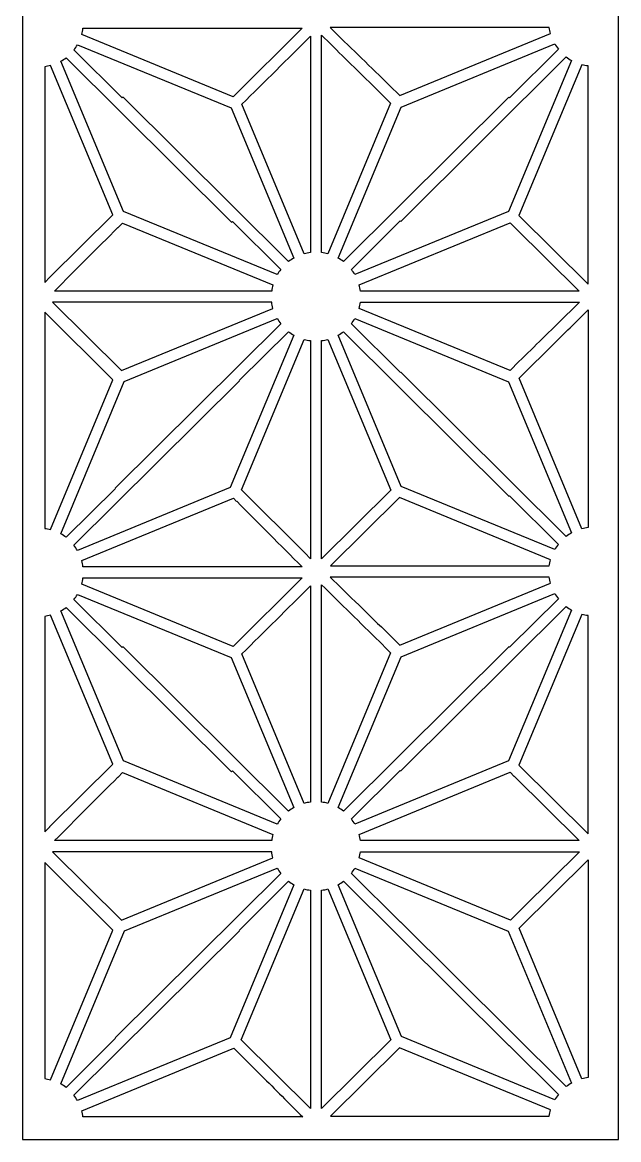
# Model space of a CAD drawing. Header units: centimetres. Extents: x -9 to 6.6, y -13.7 to 14.
# Drawn here: x -0.7 to 6.64, y -13.65 to 0.12 of the extents above; entities that cross this region are included whole.
import ezdxf

# ---------------------------------------------------------------- set-up
doc = ezdxf.new("R2010")
doc.units = ezdxf.units.CM
doc.header["$MEASUREMENT"] = 0
doc.layers.add('layer 1', color=7, linetype='Continuous')

msp = doc.modelspace()

# ---------------------------------------------------------------- linework, layer by layer
at = {"layer": 'layer 1', "color": 242}
for points, knots in [([(6.64498, 13.97715), (6.64498, 13.97715), (6.64498, 13.97714), (6.64498, 13.97714), (6.64498, 13.97714), (6.64498, 13.97714), (6.64498, 13.21276), (6.64498, 13.21276), (6.64498, 13.21276), (6.64498, 13.21276), (6.64498, 13.10754), (6.64498, 13.10754), (6.64498, 13.10754), (6.64498, 13.10754), (6.64498, 12.75012), (6.64498, 12.75012), (6.64498, 12.75012), (6.64498, 12.75012), (6.64498, 10.67243), (6.64498, 10.67243), (6.64498, 10.67243), (6.64498, 10.67243), (6.64498, 10.47246), (6.64498, 10.47246), (6.64498, 10.47246), (6.64498, 10.47246), (6.64498, 10.06116), (6.64498, 10.06116), (6.64498, 10.06116), (6.64498, 10.06116), (6.64498, 9.86755), (6.64498, 9.86755), (6.64498, 9.86755), (6.64498, 9.86755), (6.64498, 7.80981), (6.64498, 7.80981), (6.64498, 7.80981), (6.64498, 7.80981), (6.64498, 7.4524), (6.64498, 7.4524), (6.64498, 7.4524), (6.64498, 7.4524), (6.64498, 7.34716), (6.64498, 7.34716), (6.64498, 7.34716), (6.64498, 7.34716), (6.64498, 6.4402), (6.64498, 6.4402), (6.64498, 6.4402), (6.64498, 6.4402), (6.64498, 6.33498), (6.64498, 6.33498), (6.64498, 6.33498), (6.64498, 6.33498), (6.64498, 5.97756), (6.64498, 5.97756), (6.64498, 5.97756), (6.64498, 5.97756), (6.64498, 3.89988), (6.64498, 3.89988), (6.64498, 3.89988), (6.64498, 3.89988), (6.64498, 3.69991), (6.64498, 3.69991), (6.64498, 3.69991), (6.64498, 3.69991), (6.64498, 3.28861), (6.64498, 3.28861), (6.64498, 3.28861), (6.64498, 3.28861), (6.64498, 3.095), (6.64498, 3.095), (6.64498, 3.095), (6.64498, 3.095), (6.64498, 1.03726), (6.64498, 1.03726), (6.64498, 1.03726), (6.64498, 1.03726), (6.64498, 0.67984), (6.64498, 0.67984), (6.64498, 0.67984), (6.64498, 0.67984), (6.64498, 0.57461), (6.64498, 0.57461), (6.64498, 0.57461), (6.64498, 0.57461), (6.64498, -0.33235), (6.64498, -0.33235), (6.64498, -0.33235), (6.64498, -0.33235), (6.64498, -0.43758), (6.64498, -0.43758), (6.64498, -0.43758), (6.64498, -0.43758), (6.64498, -0.795), (6.64498, -0.795), (6.64498, -0.795), (6.64498, -0.795), (6.64498, -2.87268), (6.64498, -2.87268), (6.64498, -2.87268), (6.64498, -2.87268), (6.64498, -3.07265), (6.64498, -3.07265), (6.64498, -3.07265), (6.64498, -3.07265), (6.64498, -3.48395), (6.64498, -3.48395), (6.64498, -3.48395), (6.64498, -3.48395), (6.64498, -3.67756), (6.64498, -3.67756), (6.64498, -3.67756), (6.64498, -3.67756), (6.64498, -5.7353), (6.64498, -5.7353), (6.64498, -5.7353), (6.64498, -5.7353), (6.64498, -6.09272), (6.64498, -6.09272), (6.64498, -6.09272), (6.64498, -6.09272), (6.64498, -6.19795), (6.64498, -6.19795), (6.64498, -6.19795), (6.64498, -6.19795), (6.64498, -7.10491), (6.64498, -7.10491), (6.64498, -7.10491), (6.64498, -7.10491), (6.64498, -7.21014), (6.64498, -7.21014), (6.64498, -7.21014), (6.64498, -7.21014), (6.64498, -7.56755), (6.64498, -7.56755), (6.64498, -7.56755), (6.64498, -7.56755), (6.64498, -9.64524), (6.64498, -9.64524), (6.64498, -9.64524), (6.64498, -9.64524), (6.64498, -9.84521), (6.64498, -9.84521), (6.64498, -9.84521), (6.64498, -9.84521), (6.64498, -10.26286), (6.64498, -10.26286), (6.64498, -10.26286), (6.64498, -10.26286), (6.64498, -10.45647), (6.64498, -10.45647), (6.64498, -10.45647), (6.64498, -10.45647), (6.64498, -12.51421), (6.64498, -12.51421), (6.64498, -12.51421), (6.64498, -12.51421), (6.64498, -12.87163), (6.64498, -12.87163), (6.64498, -12.87163), (6.64498, -12.87163), (6.64498, -12.97686), (6.64498, -12.97686), (6.64498, -12.97686), (6.64498, -12.97686), (6.64498, -13.65199), (6.64498, -13.65199), (6.64498, -13.65199), (6.64498, -13.65199), (6.64498, -13.65199), (6.64498, -13.65199), (6.64498, -13.65199), (6.64498, -13.65199), (5.61894, -13.65199), (5.61894, -13.65199), (5.61894, -13.65199), (5.61894, -13.65199), (5.61894, -13.65199), (5.61894, -13.65199), (5.61894, -13.65199), (5.61894, -13.65199), (3.24766, -13.65199), (3.24766, -13.65199), (3.24766, -13.65199), (3.24766, -13.65199), (3.24766, -13.65199), (3.24766, -13.65199), (3.24766, -13.65199), (3.24766, -13.65199), (3.04619, -13.65199), (3.04619, -13.65199), (3.04619, -13.65199), (3.04619, -13.65199), (3.04619, -13.65199), (3.04619, -13.65199), (3.04619, -13.65199), (3.04619, -13.65199), (2.80461, -13.65199), (2.80461, -13.65199), (2.80461, -13.65199), (2.80461, -13.65199), (2.80461, -13.65199), (2.80461, -13.65199), (2.80461, -13.65199), (2.80461, -13.65199), (2.60235, -13.65199), (2.60235, -13.65199), (2.60235, -13.65199), (2.60235, -13.65199), (2.60235, -13.65199), (2.60235, -13.65199), (2.60235, -13.65199), (2.60235, -13.65199), (0.19562, -13.65199), (0.19562, -13.65199), (0.19562, -13.65199), (0.19562, -13.65199), (0.19562, -13.65199), (0.19562, -13.65199), (0.19562, -13.65199), (0.19562, -13.65199), (-0.69831, -13.65199), (-0.69831, -13.65199), (-0.69831, -13.65199), (-0.69831, -13.65199), (-0.69831, -13.65199), (-0.69831, -13.65199), (-0.69831, -13.65199), (-0.69831, -13.65199), (-0.69831, -12.78123), (-0.69831, -12.78123), (-0.69831, -12.78123), (-0.69831, -12.78123), (-0.69831, -10.34412), (-0.69831, -10.34412), (-0.69831, -10.34412), (-0.69831, -10.34412), (-0.69831, -10.13921), (-0.69831, -10.13921), (-0.69831, -10.13921), (-0.69831, -10.13921), (-0.69831, -10.11403), (-0.69831, -10.11403), (-0.69831, -10.11403), (-0.69831, -10.11403), (-0.69831, -9.97725), (-0.69831, -9.97725), (-0.69831, -9.97725), (-0.69831, -9.97725), (-0.69831, -9.95568), (-0.69831, -9.95568), (-0.69831, -9.95568), (-0.69831, -9.95568), (-0.69831, -9.76189), (-0.69831, -9.76189), (-0.69831, -9.76189), (-0.69831, -9.76189), (-0.69831, -7.32117), (-0.69831, -7.32117), (-0.69831, -7.32117), (-0.69831, -7.32117), (-0.69831, -6.00232), (-0.69831, -6.00232), (-0.69831, -6.00232), (-0.69831, -6.00232), (-0.69831, -3.56784), (-0.69831, -3.56784), (-0.69831, -3.56784), (-0.69831, -3.56784), (-0.69831, -3.36782), (-0.69831, -3.36782), (-0.69831, -3.36782), (-0.69831, -3.36782), (-0.69831, -3.34264), (-0.69831, -3.34264), (-0.69831, -3.34264), (-0.69831, -3.34264), (-0.69831, -3.20586), (-0.69831, -3.20586), (-0.69831, -3.20586), (-0.69831, -3.20586), (-0.69831, -3.1843), (-0.69831, -3.1843), (-0.69831, -3.1843), (-0.69831, -3.1843), (-0.69831, -2.98933), (-0.69831, -2.98933), (-0.69831, -2.98933), (-0.69831, -2.98933), (-0.69831, -0.54861), (-0.69831, -0.54861), (-0.69831, -0.54861), (-0.69831, -0.54861), (-0.69831, 0.77024), (-0.69831, 0.77024), (-0.69831, 0.77024), (-0.69831, 0.77024), (-0.69831, 3.20355), (-0.69831, 3.20355), (-0.69831, 3.20355), (-0.69831, 3.20355), (-0.69831, 3.40356), (-0.69831, 3.40356), (-0.69831, 3.40356), (-0.69831, 3.40356), (-0.69831, 3.42874), (-0.69831, 3.42874), (-0.69831, 3.42874), (-0.69831, 3.42874), (-0.69831, 3.56552), (-0.69831, 3.56552), (-0.69831, 3.56552), (-0.69831, 3.56552), (-0.69831, 3.58709), (-0.69831, 3.58709), (-0.69831, 3.58709), (-0.69831, 3.58709), (-0.69831, 3.78322), (-0.69831, 3.78322), (-0.69831, 3.78322), (-0.69831, 3.78322), (-0.69831, 6.22395), (-0.69831, 6.22395), (-0.69831, 6.22395), (-0.69831, 6.22395), (-0.69831, 7.54279), (-0.69831, 7.54279), (-0.69831, 7.54279), (-0.69831, 7.54279), (-0.69831, 9.97493), (-0.69831, 9.97493), (-0.69831, 9.97493), (-0.69831, 9.97493), (-0.69831, 10.17495), (-0.69831, 10.17495), (-0.69831, 10.17495), (-0.69831, 10.17495), (-0.69831, 10.20013), (-0.69831, 10.20013), (-0.69831, 10.20013), (-0.69831, 10.20013), (-0.69831, 10.33691), (-0.69831, 10.33691), (-0.69831, 10.33691), (-0.69831, 10.33691), (-0.69831, 10.35847), (-0.69831, 10.35847), (-0.69831, 10.35847), (-0.69831, 10.35847), (-0.69831, 10.55578), (-0.69831, 10.55578), (-0.69831, 10.55578), (-0.69831, 10.55578), (-0.69831, 12.99651), (-0.69831, 12.99651), (-0.69831, 12.99651), (-0.69831, 12.99651), (-0.69831, 13.97714), (-0.69831, 13.97714), (-0.69831, 13.97714), (-0.69831, 13.97714), (-0.69831, 13.97715), (-0.69831, 13.97715), (-0.69831, 13.97715), (-0.69831, 13.97715), (-0.0525, 13.97715), (-0.0525, 13.97715), (-0.0525, 13.97715), (-0.0525, 13.97715), (-0.0525, 13.97714), (-0.0525, 13.97714), (-0.0525, 13.97714), (-0.0525, 13.97714), (0.10287, 13.97714), (0.10287, 13.97714), (0.10287, 13.97714), (0.10287, 13.97714), (0.10287, 13.97715), (0.10287, 13.97715), (0.10287, 13.97715), (0.10287, 13.97715), (0.46266, 13.97715), (0.46266, 13.97715), (0.46266, 13.97715), (0.46266, 13.97715), (0.46266, 13.97714), (0.46266, 13.97714), (0.46266, 13.97714), (0.46266, 13.97714), (2.49027, 13.97714), (2.49027, 13.97714), (2.49027, 13.97714), (2.49027, 13.97714), (2.49027, 13.97715), (2.49027, 13.97715), (2.49027, 13.97715), (2.49027, 13.97715), (2.69915, 13.97715), (2.69915, 13.97715), (2.69915, 13.97715), (2.69915, 13.97715), (2.69915, 13.97714), (2.69915, 13.97714), (2.69915, 13.97714), (2.69915, 13.97714), (2.84944, 13.97714), (2.84944, 13.97714), (2.84944, 13.97714), (2.84944, 13.97714), (2.84944, 13.97715), (2.84944, 13.97715), (2.84944, 13.97715), (2.84944, 13.97715), (2.98713, 13.97715), (2.98713, 13.97715), (2.98713, 13.97715), (2.98713, 13.97715), (2.98713, 13.97714), (2.98713, 13.97714), (2.98713, 13.97714), (2.98713, 13.97714), (3.14598, 13.97714), (3.14598, 13.97714), (3.14598, 13.97714), (3.14598, 13.97714), (3.14598, 13.97715), (3.14598, 13.97715), (3.14598, 13.97715), (3.14598, 13.97715), (3.34114, 13.97715), (3.34114, 13.97715), (3.34114, 13.97715), (3.34114, 13.97715), (3.34114, 13.97714), (3.34114, 13.97714), (3.34114, 13.97714), (3.34114, 13.97714), (5.40204, 13.97714), (5.40204, 13.97714), (5.40204, 13.97714), (5.40204, 13.97714), (5.40204, 13.97715), (5.40204, 13.97715), (5.40204, 13.97715), (5.40204, 13.97715), (5.76183, 13.97715), (5.76183, 13.97715), (5.76183, 13.97715), (5.76183, 13.97715), (5.76183, 13.97714), (5.76183, 13.97714), (5.76183, 13.97714), (5.76183, 13.97714), (5.88476, 13.97714), (5.88476, 13.97714), (5.88476, 13.97714), (5.88476, 13.97714), (5.88476, 13.97715), (5.88476, 13.97715), (5.88476, 13.97715), (5.88476, 13.97715), (6.64498, 13.97715), (6.64498, 13.97715)], [0, 0, 0, 0, 0.00854701, 0.00854701, 0.00854701, 0.00854701, 0.01709402, 0.01709402, 0.01709402, 0.01709402, 0.02564103, 0.02564103, 0.02564103, 0.02564103, 0.03418803, 0.03418803, 0.03418803, 0.03418803, 0.04273504, 0.04273504, 0.04273504, 0.04273504, 0.05128205, 0.05128205, 0.05128205, 0.05128205, 0.05982906, 0.05982906, 0.05982906, 0.05982906, 0.06837607, 0.06837607, 0.06837607, 0.06837607, 0.07692308, 0.07692308, 0.07692308, 0.07692308, 0.08547009, 0.08547009, 0.08547009, 0.08547009, 0.09401709, 0.09401709, 0.09401709, 0.09401709, 0.1025641, 0.1025641, 0.1025641, 0.1025641, 0.11111111, 0.11111111, 0.11111111, 0.11111111, 0.11965812, 0.11965812, 0.11965812, 0.11965812, 0.12820513, 0.12820513, 0.12820513, 0.12820513, 0.13675214, 0.13675214, 0.13675214, 0.13675214, 0.14529915, 0.14529915, 0.14529915, 0.14529915, 0.15384615, 0.15384615, 0.15384615, 0.15384615, 0.16239316, 0.16239316, 0.16239316, 0.16239316, 0.17094017, 0.17094017, 0.17094017, 0.17094017, 0.17948718, 0.17948718, 0.17948718, 0.17948718, 0.18803419, 0.18803419, 0.18803419, 0.18803419, 0.1965812, 0.1965812, 0.1965812, 0.1965812, 0.20512821, 0.20512821, 0.20512821, 0.20512821, 0.21367521, 0.21367521, 0.21367521, 0.21367521, 0.22222222, 0.22222222, 0.22222222, 0.22222222, 0.23076923, 0.23076923, 0.23076923, 0.23076923, 0.23931624, 0.23931624, 0.23931624, 0.23931624, 0.24786325, 0.24786325, 0.24786325, 0.24786325, 0.25641026, 0.25641026, 0.25641026, 0.25641026, 0.26495726, 0.26495726, 0.26495726, 0.26495726, 0.27350427, 0.27350427, 0.27350427, 0.27350427, 0.28205128, 0.28205128, 0.28205128, 0.28205128, 0.29059829, 0.29059829, 0.29059829, 0.29059829, 0.2991453, 0.2991453, 0.2991453, 0.2991453, 0.30769231, 0.30769231, 0.30769231, 0.30769231, 0.31623932, 0.31623932, 0.31623932, 0.31623932, 0.32478632, 0.32478632, 0.32478632, 0.32478632, 0.33333333, 0.33333333, 0.33333333, 0.33333333, 0.34188034, 0.34188034, 0.34188034, 0.34188034, 0.35042735, 0.35042735, 0.35042735, 0.35042735, 0.35897436, 0.35897436, 0.35897436, 0.35897436, 0.36752137, 0.36752137, 0.36752137, 0.36752137, 0.37606838, 0.37606838, 0.37606838, 0.37606838, 0.38461538, 0.38461538, 0.38461538, 0.38461538, 0.39316239, 0.39316239, 0.39316239, 0.39316239, 0.4017094, 0.4017094, 0.4017094, 0.4017094, 0.41025641, 0.41025641, 0.41025641, 0.41025641, 0.41880342, 0.41880342, 0.41880342, 0.41880342, 0.42735043, 0.42735043, 0.42735043, 0.42735043, 0.43589744, 0.43589744, 0.43589744, 0.43589744, 0.44444444, 0.44444444, 0.44444444, 0.44444444, 0.45299145, 0.45299145, 0.45299145, 0.45299145, 0.46153846, 0.46153846, 0.46153846, 0.46153846, 0.47008547, 0.47008547, 0.47008547, 0.47008547, 0.47863248, 0.47863248, 0.47863248, 0.47863248, 0.48717949, 0.48717949, 0.48717949, 0.48717949, 0.4957265, 0.4957265, 0.4957265, 0.4957265, 0.5042735, 0.5042735, 0.5042735, 0.5042735, 0.51282051, 0.51282051, 0.51282051, 0.51282051, 0.52136752, 0.52136752, 0.52136752, 0.52136752, 0.52991453, 0.52991453, 0.52991453, 0.52991453, 0.53846154, 0.53846154, 0.53846154, 0.53846154, 0.54700855, 0.54700855, 0.54700855, 0.54700855, 0.55555556, 0.55555556, 0.55555556, 0.55555556, 0.56410256, 0.56410256, 0.56410256, 0.56410256, 0.57264957, 0.57264957, 0.57264957, 0.57264957, 0.58119658, 0.58119658, 0.58119658, 0.58119658, 0.58974359, 0.58974359, 0.58974359, 0.58974359, 0.5982906, 0.5982906, 0.5982906, 0.5982906, 0.60683761, 0.60683761, 0.60683761, 0.60683761, 0.61538462, 0.61538462, 0.61538462, 0.61538462, 0.62393162, 0.62393162, 0.62393162, 0.62393162, 0.63247863, 0.63247863, 0.63247863, 0.63247863, 0.64102564, 0.64102564, 0.64102564, 0.64102564, 0.64957265, 0.64957265, 0.64957265, 0.64957265, 0.65811966, 0.65811966, 0.65811966, 0.65811966, 0.66666667, 0.66666667, 0.66666667, 0.66666667, 0.67521368, 0.67521368, 0.67521368, 0.67521368, 0.68376068, 0.68376068, 0.68376068, 0.68376068, 0.69230769, 0.69230769, 0.69230769, 0.69230769, 0.7008547, 0.7008547, 0.7008547, 0.7008547, 0.70940171, 0.70940171, 0.70940171, 0.70940171, 0.71794872, 0.71794872, 0.71794872, 0.71794872, 0.72649573, 0.72649573, 0.72649573, 0.72649573, 0.73504274, 0.73504274, 0.73504274, 0.73504274, 0.74358974, 0.74358974, 0.74358974, 0.74358974, 0.75213675, 0.75213675, 0.75213675, 0.75213675, 0.76068376, 0.76068376, 0.76068376, 0.76068376, 0.76923077, 0.76923077, 0.76923077, 0.76923077, 0.77777778, 0.77777778, 0.77777778, 0.77777778, 0.78632479, 0.78632479, 0.78632479, 0.78632479, 0.79487179, 0.79487179, 0.79487179, 0.79487179, 0.8034188, 0.8034188, 0.8034188, 0.8034188, 0.81196581, 0.81196581, 0.81196581, 0.81196581, 0.82051282, 0.82051282, 0.82051282, 0.82051282, 0.82905983, 0.82905983, 0.82905983, 0.82905983, 0.83760684, 0.83760684, 0.83760684, 0.83760684, 0.84615385, 0.84615385, 0.84615385, 0.84615385, 0.85470085, 0.85470085, 0.85470085, 0.85470085, 0.86324786, 0.86324786, 0.86324786, 0.86324786, 0.87179487, 0.87179487, 0.87179487, 0.87179487, 0.88034188, 0.88034188, 0.88034188, 0.88034188, 0.88888889, 0.88888889, 0.88888889, 0.88888889, 0.8974359, 0.8974359, 0.8974359, 0.8974359, 0.90598291, 0.90598291, 0.90598291, 0.90598291, 0.91452991, 0.91452991, 0.91452991, 0.91452991, 0.92307692, 0.92307692, 0.92307692, 0.92307692, 0.93162393, 0.93162393, 0.93162393, 0.93162393, 0.94017094, 0.94017094, 0.94017094, 0.94017094, 0.94871795, 0.94871795, 0.94871795, 0.94871795, 0.95726496, 0.95726496, 0.95726496, 0.95726496, 0.96581197, 0.96581197, 0.96581197, 0.96581197, 0.97435897, 0.97435897, 0.97435897, 0.97435897, 0.98290598, 0.98290598, 0.98290598, 0.98290598, 1, 1, 1, 1]), ([(1.89744, -0.80078), (1.89744, -0.80078), (2.74625, 0.04243), (2.74625, 0.04243), (2.74625, 0.04243), (2.74625, 0.04243), (0.04825, 0.04243), (0.04825, 0.04243), (0.04825, 0.04243), (0.04498, 0.01646), (0.03987, -0.00893), (0.03307, -0.03363), (0.03307, -0.03363), (0.03307, -0.03363), (1.89744, -0.80078), (1.89744, -0.80078)], [0, 0, 0, 0, 0.2, 0.2, 0.2, 0.2, 0.4, 0.4, 0.4, 0.4, 0.6, 0.6, 0.6, 0.6, 1, 1, 1, 1]), ([(5.79137, 0.05274), (5.79464, 0.02677), (5.79974, 0.00138), (5.80654, -0.02333), (5.80654, -0.02333), (5.80654, -0.02333), (3.94975, -0.78736), (3.94975, -0.78736), (3.94975, -0.78736), (3.72343, -0.56217), (3.49446, -0.33996), (3.26531, -0.11806), (3.26531, -0.11806), (3.26531, -0.11806), (3.09338, 0.05274), (3.09338, 0.05274), (3.09338, 0.05274), (3.09338, 0.05274), (5.79137, 0.05274), (5.79137, 0.05274)], [0, 0, 0, 0, 0.16666667, 0.16666667, 0.16666667, 0.16666667, 0.33333333, 0.33333333, 0.33333333, 0.33333333, 0.5, 0.5, 0.5, 0.5, 0.66666667, 0.66666667, 0.66666667, 0.66666667, 1, 1, 1, 1]), ([(2.84944, -0.05559), (2.56836, -0.33767), (2.28196, -0.61785), (2.00462, -0.894), (2.00462, -0.894), (2.00462, -0.894), (2.77288, -2.73652), (2.77288, -2.73652), (2.77288, -2.73652), (2.79775, -2.72977), (2.8233, -2.72468), (2.84944, -2.72144), (2.84944, -2.72144), (2.84944, -2.72144), (2.84944, -0.05559), (2.84944, -0.05559)], [0, 0, 0, 0, 0.2, 0.2, 0.2, 0.2, 0.4, 0.4, 0.4, 0.4, 0.6, 0.6, 0.6, 0.6, 1, 1, 1, 1]), ([(3.83717, -0.88148), (3.83717, -0.88148), (3.80301, -0.84774), (3.80301, -0.84774), (3.80301, -0.84774), (3.80301, -0.84774), (3.80341, -0.84757), (3.80341, -0.84757), (3.80341, -0.84757), (3.80341, -0.84757), (3.57266, -0.61835), (3.57266, -0.61835), (3.57266, -0.61835), (3.37661, -0.42585), (3.17937, -0.23372), (2.98713, -0.04168), (2.98713, -0.04168), (2.98713, -0.04168), (2.98713, -2.72141), (2.98713, -2.72141), (2.98713, -2.72141), (3.01326, -2.72466), (3.03883, -2.72972), (3.0637, -2.73648), (3.0637, -2.73648), (3.0637, -2.73648), (3.83717, -0.88148), (3.83717, -0.88148)], [0, 0, 0, 0, 0.125, 0.125, 0.125, 0.125, 0.25, 0.25, 0.25, 0.25, 0.375, 0.375, 0.375, 0.375, 0.5, 0.5, 0.5, 0.5, 0.625, 0.625, 0.625, 0.625, 0.75, 0.75, 0.75, 0.75, 1, 1, 1, 1]), ([(1.87451, -0.9394), (1.87451, -0.9394), (-0.01968, -0.15997), (-0.01968, -0.15997), (-0.01968, -0.15997), (-0.03263, -0.1825), (-0.04716, -0.20401), (-0.0631, -0.22437), (-0.0631, -0.22437), (-0.0631, -0.22437), (0.5325, -0.81604), (0.5325, -0.81604), (0.5325, -0.81604), (0.5325, -0.81604), (0.54199, -0.80661), (0.54199, -0.80661), (0.54199, -0.80661), (0.54199, -0.80661), (2.58086, -2.83203), (2.58086, -2.83203), (2.58086, -2.83203), (2.60137, -2.8162), (2.62302, -2.80177), (2.64569, -2.7889), (2.64569, -2.7889), (2.64569, -2.7889), (1.87451, -0.9394), (1.87451, -0.9394)], [0, 0, 0, 0, 0.125, 0.125, 0.125, 0.125, 0.25, 0.25, 0.25, 0.25, 0.375, 0.375, 0.375, 0.375, 0.5, 0.5, 0.5, 0.5, 0.625, 0.625, 0.625, 0.625, 0.75, 0.75, 0.75, 0.75, 1, 1, 1, 1]), ([(5.30041, -0.8124), (5.30041, -0.8124), (5.90271, -0.21407), (5.90271, -0.21407), (5.90271, -0.21407), (5.88677, -0.1937), (5.87225, -0.17218), (5.85929, -0.14967), (5.85929, -0.14967), (5.85929, -0.14967), (3.96661, -0.92847), (3.96661, -0.92847), (3.96661, -0.92847), (3.96661, -0.92847), (3.19088, -2.78888), (3.19088, -2.78888), (3.19088, -2.78888), (3.21355, -2.80176), (3.23521, -2.81618), (3.25571, -2.83202), (3.25571, -2.83202), (3.25571, -2.83202), (5.29458, -0.80661), (5.29458, -0.80661), (5.29458, -0.80661), (5.29458, -0.80661), (5.30041, -0.8124), (5.30041, -0.8124)], [0, 0, 0, 0, 0.125, 0.125, 0.125, 0.125, 0.25, 0.25, 0.25, 0.25, 0.375, 0.375, 0.375, 0.375, 0.5, 0.5, 0.5, 0.5, 0.625, 0.625, 0.625, 0.625, 0.75, 0.75, 0.75, 0.75, 1, 1, 1, 1]), ([(1.88791, -2.33708), (1.88791, -2.33708), (1.87842, -2.34651), (1.87842, -2.34651), (1.87842, -2.34651), (1.87842, -2.34651), (-0.16045, -0.3211), (-0.16045, -0.3211), (-0.16045, -0.3211), (-0.18095, -0.33694), (-0.20261, -0.35136), (-0.22528, -0.36423), (-0.22528, -0.36423), (-0.22528, -0.36423), (0.5459, -2.21373), (0.5459, -2.21373), (0.5459, -2.21373), (0.5459, -2.21373), (2.44008, -2.99315), (2.44008, -2.99315), (2.44008, -2.99315), (2.45304, -2.97063), (2.46756, -2.9491), (2.4835, -2.92874), (2.4835, -2.92874), (2.4835, -2.92874), (1.88791, -2.33708), (1.88791, -2.33708)], [0, 0, 0, 0, 0.125, 0.125, 0.125, 0.125, 0.25, 0.25, 0.25, 0.25, 0.375, 0.375, 0.375, 0.375, 0.5, 0.5, 0.5, 0.5, 0.625, 0.625, 0.625, 0.625, 0.75, 0.75, 0.75, 0.75, 1, 1, 1, 1]), ([(5.28917, -2.21434), (5.28917, -2.21434), (6.06491, -0.35391), (6.06491, -0.35391), (6.06491, -0.35391), (6.04224, -0.34104), (6.02058, -0.32662), (6.00007, -0.31078), (6.00007, -0.31078), (6.00007, -0.31078), (3.9612, -2.3362), (3.9612, -2.3362), (3.9612, -2.3362), (3.9612, -2.3362), (3.95537, -2.33041), (3.95537, -2.33041), (3.95537, -2.33041), (3.95537, -2.33041), (3.35307, -2.92874), (3.35307, -2.92874), (3.35307, -2.92874), (3.369, -2.94911), (3.38353, -2.97062), (3.39648, -2.99314), (3.39648, -2.99314), (3.39648, -2.99314), (5.28917, -2.21434), (5.28917, -2.21434)], [0, 0, 0, 0, 0.125, 0.125, 0.125, 0.125, 0.25, 0.25, 0.25, 0.25, 0.375, 0.375, 0.375, 0.375, 0.5, 0.5, 0.5, 0.5, 0.625, 0.625, 0.625, 0.625, 0.75, 0.75, 0.75, 0.75, 1, 1, 1, 1]), ([(5.41744, -2.26415), (5.41744, -2.26415), (6.1921, -0.40629), (6.1921, -0.40629), (6.1921, -0.40629), (6.21696, -0.41304), (6.24252, -0.41812), (6.26866, -0.42137), (6.26866, -0.42137), (6.26866, -0.42137), (6.26866, -3.10975), (6.26866, -3.10975), (6.26866, -3.10975), (6.26866, -3.10975), (5.41744, -2.26415), (5.41744, -2.26415)], [0, 0, 0, 0, 0.2, 0.2, 0.2, 0.2, 0.4, 0.4, 0.4, 0.4, 0.6, 0.6, 0.6, 0.6, 1, 1, 1, 1]), ([(-0.42294, -3.0889), (-0.42294, -3.0889), (-0.42294, -0.43092), (-0.42294, -0.43092), (-0.42294, -0.43092), (-0.39892, -0.42766), (-0.37539, -0.42287), (-0.35246, -0.41664), (-0.35246, -0.41664), (-0.35246, -0.41664), (0.41419, -2.25529), (0.41419, -2.25529), (0.41419, -2.25529), (0.41419, -2.25529), (-0.35957, -3.02291), (-0.35957, -3.02291), (-0.35957, -3.02291), (-0.35957, -3.02291), (-0.35924, -3.02421), (-0.35924, -3.02421), (-0.35924, -3.02421), (-0.35924, -3.02421), (-0.42294, -3.0889), (-0.42294, -3.0889)], [0, 0, 0, 0, 0.14285714, 0.14285714, 0.14285714, 0.14285714, 0.28571429, 0.28571429, 0.28571429, 0.28571429, 0.42857143, 0.42857143, 0.42857143, 0.42857143, 0.57142857, 0.57142857, 0.57142857, 0.57142857, 0.71428571, 0.71428571, 0.71428571, 0.71428571, 1, 1, 1, 1]), ([(0.53499, -2.35728), (0.53499, -2.35728), (0.47974, -2.41248), (0.47974, -2.41248), (0.47974, -2.41248), (0.47974, -2.41248), (0.47922, -2.41124), (0.47922, -2.41124), (0.47922, -2.41124), (0.21765, -2.67108), (-0.04305, -2.9375), (-0.30358, -3.19555), (-0.30358, -3.19555), (-0.30358, -3.19555), (2.37216, -3.19555), (2.37216, -3.19555), (2.37216, -3.19555), (2.37542, -3.16958), (2.38053, -3.14418), (2.38733, -3.11948), (2.38733, -3.11948), (2.38733, -3.11948), (0.53499, -2.35728), (0.53499, -2.35728)], [0, 0, 0, 0, 0.14285714, 0.14285714, 0.14285714, 0.14285714, 0.28571429, 0.28571429, 0.28571429, 0.28571429, 0.42857143, 0.42857143, 0.42857143, 0.42857143, 0.57142857, 0.57142857, 0.57142857, 0.57142857, 0.71428571, 0.71428571, 0.71428571, 0.71428571, 1, 1, 1, 1]), ([(5.35995, -2.40201), (5.35995, -2.40201), (5.35952, -2.40303), (5.35952, -2.40303), (5.35952, -2.40303), (5.35952, -2.40303), (5.30978, -2.35391), (5.30978, -2.35391), (5.30978, -2.35391), (5.30978, -2.35391), (3.44923, -3.11948), (3.44923, -3.11948), (3.44923, -3.11948), (3.45603, -3.14419), (3.46114, -3.16958), (3.46441, -3.19555), (3.46441, -3.19555), (3.46441, -3.19555), (6.15876, -3.19555), (6.15876, -3.19555), (6.15876, -3.19555), (6.15876, -3.19555), (5.35995, -2.40201), (5.35995, -2.40201)], [0, 0, 0, 0, 0.14285714, 0.14285714, 0.14285714, 0.14285714, 0.28571429, 0.28571429, 0.28571429, 0.28571429, 0.42857143, 0.42857143, 0.42857143, 0.42857143, 0.57142857, 0.57142857, 0.57142857, 0.57142857, 0.71428571, 0.71428571, 0.71428571, 0.71428571, 1, 1, 1, 1]), ([(0.52297, -4.17553), (0.52297, -4.17553), (-0.32584, -3.33232), (-0.32584, -3.33232), (-0.32584, -3.33232), (-0.32584, -3.33232), (2.37216, -3.33232), (2.37216, -3.33232), (2.37216, -3.33232), (2.37542, -3.35829), (2.38054, -3.38368), (2.38734, -3.40839), (2.38734, -3.40839), (2.38734, -3.40839), (0.52297, -4.17553), (0.52297, -4.17553)], [0, 0, 0, 0, 0.2, 0.2, 0.2, 0.2, 0.4, 0.4, 0.4, 0.4, 0.6, 0.6, 0.6, 0.6, 1, 1, 1, 1]), ([(5.30776, -4.17313), (5.50102, -3.98085), (5.69623, -3.79073), (5.89182, -3.60112), (5.89182, -3.60112), (5.89182, -3.60112), (6.16241, -3.33232), (6.16241, -3.33232), (6.16241, -3.33232), (6.16241, -3.33232), (3.46441, -3.33232), (3.46441, -3.33232), (3.46441, -3.33232), (3.46114, -3.35829), (3.45604, -3.38369), (3.44924, -3.40839), (3.44924, -3.40839), (3.44924, -3.40839), (5.30776, -4.17313), (5.30776, -4.17313)], [0, 0, 0, 0, 0.16666667, 0.16666667, 0.16666667, 0.16666667, 0.33333333, 0.33333333, 0.33333333, 0.33333333, 0.5, 0.5, 0.5, 0.5, 0.66666667, 0.66666667, 0.66666667, 0.66666667, 1, 1, 1, 1]), ([(5.87127, -3.81893), (5.87127, -3.81893), (5.4185, -4.26871), (5.4185, -4.26871), (5.4185, -4.26871), (5.4185, -4.26871), (6.19208, -6.12397), (6.19208, -6.12397), (6.19208, -6.12397), (6.21695, -6.11721), (6.24252, -6.11215), (6.26866, -6.1089), (6.26866, -6.1089), (6.26866, -6.1089), (6.26866, -3.42674), (6.26866, -3.42674), (6.26866, -3.42674), (6.13786, -3.5574), (6.00475, -3.6881), (5.87127, -3.81893)], [0, 0, 0, 0, 0.16666667, 0.16666667, 0.16666667, 0.16666667, 0.33333333, 0.33333333, 0.33333333, 0.33333333, 0.5, 0.5, 0.5, 0.5, 0.66666667, 0.66666667, 0.66666667, 0.66666667, 1, 1, 1, 1]), ([(-0.42294, -6.12003), (-0.42294, -6.12003), (-0.42294, -3.45687), (-0.42294, -3.45687), (-0.42294, -3.45687), (-0.42294, -3.45687), (0.41631, -4.29058), (0.41631, -4.29058), (0.41631, -4.29058), (0.41631, -4.29058), (-0.35247, -6.13433), (-0.35247, -6.13433), (-0.35247, -6.13433), (-0.37541, -6.1281), (-0.39892, -6.12329), (-0.42294, -6.12003)], [0, 0, 0, 0, 0.2, 0.2, 0.2, 0.2, 0.4, 0.4, 0.4, 0.4, 0.6, 0.6, 0.6, 0.6, 1, 1, 1, 1]), ([(0.5575, -4.30937), (0.5575, -4.30937), (-0.22528, -6.18671), (-0.22528, -6.18671), (-0.22528, -6.18671), (-0.20261, -6.19957), (-0.18096, -6.214), (-0.16045, -6.22983), (-0.16045, -6.22983), (-0.16045, -6.22983), (0.44674, -5.62665), (0.44674, -5.62665), (0.44674, -5.62665), (0.44674, -5.62665), (0.44463, -5.62455), (0.44463, -5.62455), (0.44463, -5.62455), (0.44463, -5.62455), (2.48351, -3.59912), (2.48351, -3.59912), (2.48351, -3.59912), (2.46757, -3.57876), (2.45304, -3.55725), (2.44009, -3.53473), (2.44009, -3.53473), (2.44009, -3.53473), (0.5575, -4.30937), (0.5575, -4.30937)], [0, 0, 0, 0, 0.125, 0.125, 0.125, 0.125, 0.25, 0.25, 0.25, 0.25, 0.375, 0.375, 0.375, 0.375, 0.5, 0.5, 0.5, 0.5, 0.625, 0.625, 0.625, 0.625, 0.75, 0.75, 0.75, 0.75, 1, 1, 1, 1]), ([(3.95659, -4.19868), (3.95659, -4.19868), (3.9612, -4.1941), (3.9612, -4.1941), (3.9612, -4.1941), (3.9612, -4.1941), (6.00007, -6.21951), (6.00007, -6.21951), (6.00007, -6.21951), (6.02057, -6.20367), (6.04223, -6.18925), (6.0649, -6.17637), (6.0649, -6.17637), (6.0649, -6.17637), (5.28795, -4.31303), (5.28795, -4.31303), (5.28795, -4.31303), (5.28795, -4.31303), (3.39649, -3.53473), (3.39649, -3.53473), (3.39649, -3.53473), (3.38353, -3.55725), (3.36901, -3.57877), (3.35307, -3.59914), (3.35307, -3.59914), (3.35307, -3.59914), (3.95659, -4.19868), (3.95659, -4.19868)], [0, 0, 0, 0, 0.125, 0.125, 0.125, 0.125, 0.25, 0.25, 0.25, 0.25, 0.375, 0.375, 0.375, 0.375, 0.5, 0.5, 0.5, 0.5, 0.625, 0.625, 0.625, 0.625, 0.75, 0.75, 0.75, 0.75, 1, 1, 1, 1]), ([(1.97367, -4.29903), (1.97367, -4.29903), (1.97578, -4.30113), (1.97578, -4.30113), (1.97578, -4.30113), (1.97578, -4.30113), (-0.06309, -6.32654), (-0.06309, -6.32654), (-0.06309, -6.32654), (-0.04715, -6.34691), (-0.03263, -6.36843), (-0.01967, -6.39095), (-0.01967, -6.39095), (-0.01967, -6.39095), (1.86291, -5.61631), (1.86291, -5.61631), (1.86291, -5.61631), (1.86291, -5.61631), (2.64569, -3.73898), (2.64569, -3.73898), (2.64569, -3.73898), (2.62302, -3.72611), (2.60136, -3.71169), (2.58086, -3.69585), (2.58086, -3.69585), (2.58086, -3.69585), (1.97367, -4.29903), (1.97367, -4.29903)], [0, 0, 0, 0, 0.125, 0.125, 0.125, 0.125, 0.25, 0.25, 0.25, 0.25, 0.375, 0.375, 0.375, 0.375, 0.5, 0.5, 0.5, 0.5, 0.625, 0.625, 0.625, 0.625, 0.75, 0.75, 0.75, 0.75, 1, 1, 1, 1]), ([(3.96783, -5.60233), (3.96783, -5.60233), (5.8593, -6.38063), (5.8593, -6.38063), (5.8593, -6.38063), (5.87225, -6.35811), (5.88678, -6.3366), (5.90272, -6.31623), (5.90272, -6.31623), (5.90272, -6.31623), (5.29919, -5.71669), (5.29919, -5.71669), (5.29919, -5.71669), (5.29919, -5.71669), (5.29458, -5.72126), (5.29458, -5.72126), (5.29458, -5.72126), (5.29458, -5.72126), (3.25571, -3.69585), (3.25571, -3.69585), (3.25571, -3.69585), (3.2352, -3.71168), (3.21354, -3.72611), (3.19087, -3.73898), (3.19087, -3.73898), (3.19087, -3.73898), (3.96783, -5.60233), (3.96783, -5.60233)], [0, 0, 0, 0, 0.125, 0.125, 0.125, 0.125, 0.25, 0.25, 0.25, 0.25, 0.375, 0.375, 0.375, 0.375, 0.5, 0.5, 0.5, 0.5, 0.625, 0.625, 0.625, 0.625, 0.75, 0.75, 0.75, 0.75, 1, 1, 1, 1]), ([(2.77998, -6.42072), (2.77998, -6.42072), (2.77965, -6.42201), (2.77965, -6.42201), (2.77965, -6.42201), (2.77965, -6.42201), (2.84944, -6.49289), (2.84944, -6.49289), (2.84944, -6.49289), (2.84944, -6.49289), (2.84944, -3.80646), (2.84944, -3.80646), (2.84944, -3.80646), (2.8233, -3.80321), (2.79773, -3.79815), (2.77287, -3.79139), (2.77287, -3.79139), (2.77287, -3.79139), (1.99941, -5.64635), (1.99941, -5.64635), (1.99941, -5.64635), (1.99941, -5.64635), (2.77998, -6.42072), (2.77998, -6.42072)], [0, 0, 0, 0, 0.14285714, 0.14285714, 0.14285714, 0.14285714, 0.28571429, 0.28571429, 0.28571429, 0.28571429, 0.42857143, 0.42857143, 0.42857143, 0.42857143, 0.57142857, 0.57142857, 0.57142857, 0.57142857, 0.71428571, 0.71428571, 0.71428571, 0.71428571, 1, 1, 1, 1]), ([(3.83834, -5.64921), (3.83834, -5.64921), (3.06368, -3.79135), (3.06368, -3.79135), (3.06368, -3.79135), (3.03882, -3.79811), (3.01326, -3.80319), (2.98713, -3.80643), (2.98713, -3.80643), (2.98713, -3.80643), (2.98713, -6.49481), (2.98713, -6.49481), (2.98713, -6.49481), (2.98713, -6.49481), (3.83834, -5.64921), (3.83834, -5.64921)], [0, 0, 0, 0, 0.2, 0.2, 0.2, 0.2, 0.4, 0.4, 0.4, 0.4, 0.6, 0.6, 0.6, 0.6, 1, 1, 1, 1]), ([(1.90177, -5.74836), (1.90177, -5.74836), (0.03308, -6.51729), (0.03308, -6.51729), (0.03308, -6.51729), (0.03988, -6.54199), (0.04498, -6.56739), (0.04825, -6.59335), (0.04825, -6.59335), (0.04825, -6.59335), (2.7473, -6.59335), (2.7473, -6.59335), (2.7473, -6.59335), (2.47901, -6.32814), (2.21056, -6.05358), (1.94119, -5.78599), (1.94119, -5.78599), (1.94119, -5.78599), (1.94067, -5.78723), (1.94067, -5.78723), (1.94067, -5.78723), (1.94067, -5.78723), (1.90177, -5.74836), (1.90177, -5.74836)], [0, 0, 0, 0, 0.14285714, 0.14285714, 0.14285714, 0.14285714, 0.28571429, 0.28571429, 0.28571429, 0.28571429, 0.42857143, 0.42857143, 0.42857143, 0.42857143, 0.57142857, 0.57142857, 0.57142857, 0.57142857, 0.71428571, 0.71428571, 0.71428571, 0.71428571, 1, 1, 1, 1]), ([(3.94476, -5.74089), (3.94476, -5.74089), (5.80655, -6.50698), (5.80655, -6.50698), (5.80655, -6.50698), (5.79975, -6.53168), (5.79464, -6.55707), (5.79137, -6.58304), (5.79137, -6.58304), (5.79137, -6.58304), (3.09702, -6.58304), (3.09702, -6.58304), (3.09702, -6.58304), (3.09702, -6.58304), (3.94476, -5.74089), (3.94476, -5.74089)], [0, 0, 0, 0, 0.2, 0.2, 0.2, 0.2, 0.4, 0.4, 0.4, 0.4, 0.6, 0.6, 0.6, 0.6, 1, 1, 1, 1]), ([(1.89744, -7.57334), (1.89744, -7.57334), (2.74625, -6.73013), (2.74625, -6.73013), (2.74625, -6.73013), (2.74625, -6.73013), (0.04825, -6.73013), (0.04825, -6.73013), (0.04825, -6.73013), (0.04498, -6.7561), (0.03987, -6.78149), (0.03307, -6.80619), (0.03307, -6.80619), (0.03307, -6.80619), (1.89744, -7.57334), (1.89744, -7.57334)], [0, 0, 0, 0, 0.2, 0.2, 0.2, 0.2, 0.4, 0.4, 0.4, 0.4, 0.6, 0.6, 0.6, 0.6, 1, 1, 1, 1]), ([(5.79137, -6.71981), (5.79464, -6.74578), (5.79974, -6.77118), (5.80654, -6.79588), (5.80654, -6.79588), (5.80654, -6.79588), (3.95058, -7.55957), (3.95058, -7.55957), (3.95058, -7.55957), (3.7086, -7.31878), (3.46358, -7.08139), (3.21854, -6.84416), (3.21854, -6.84416), (3.21854, -6.84416), (3.09338, -6.71981), (3.09338, -6.71981), (3.09338, -6.71981), (3.09338, -6.71981), (5.79137, -6.71981), (5.79137, -6.71981)], [0, 0, 0, 0, 0.16666667, 0.16666667, 0.16666667, 0.16666667, 0.33333333, 0.33333333, 0.33333333, 0.33333333, 0.5, 0.5, 0.5, 0.5, 0.66666667, 0.66666667, 0.66666667, 0.66666667, 1, 1, 1, 1]), ([(2.84944, -6.82815), (2.56847, -7.11011), (2.2822, -7.39018), (2.00496, -7.66622), (2.00496, -7.66622), (2.00496, -7.66622), (2.77288, -9.5079), (2.77288, -9.5079), (2.77288, -9.5079), (2.79775, -9.50115), (2.8233, -9.49607), (2.84944, -9.49282), (2.84944, -9.49282), (2.84944, -9.49282), (2.84944, -6.82815), (2.84944, -6.82815)], [0, 0, 0, 0, 0.2, 0.2, 0.2, 0.2, 0.4, 0.4, 0.4, 0.4, 0.6, 0.6, 0.6, 0.6, 1, 1, 1, 1]), ([(3.83682, -7.6537), (3.83682, -7.6537), (3.80301, -7.6203), (3.80301, -7.6203), (3.80301, -7.6203), (3.80301, -7.6203), (3.80424, -7.61979), (3.80424, -7.61979), (3.80424, -7.61979), (3.80424, -7.61979), (3.69926, -7.5155), (3.69926, -7.5155), (3.69926, -7.5155), (3.46192, -7.28128), (3.22083, -7.0477), (2.98713, -6.81423), (2.98713, -6.81423), (2.98713, -6.81423), (2.98713, -9.4928), (2.98713, -9.4928), (2.98713, -9.4928), (3.01326, -9.49604), (3.03883, -9.50111), (3.0637, -9.50786), (3.0637, -9.50786), (3.0637, -9.50786), (3.83682, -7.6537), (3.83682, -7.6537)], [0, 0, 0, 0, 0.125, 0.125, 0.125, 0.125, 0.25, 0.25, 0.25, 0.25, 0.375, 0.375, 0.375, 0.375, 0.5, 0.5, 0.5, 0.5, 0.625, 0.625, 0.625, 0.625, 0.75, 0.75, 0.75, 0.75, 1, 1, 1, 1]), ([(1.8751, -7.7122), (1.8751, -7.7122), (-0.01968, -6.93253), (-0.01968, -6.93253), (-0.01968, -6.93253), (-0.03263, -6.95505), (-0.04716, -6.97656), (-0.0631, -6.99693), (-0.0631, -6.99693), (-0.0631, -6.99693), (0.53191, -7.58801), (0.53191, -7.58801), (0.53191, -7.58801), (0.53191, -7.58801), (0.54199, -7.578), (0.54199, -7.578), (0.54199, -7.578), (0.54199, -7.578), (2.58086, -9.60341), (2.58086, -9.60341), (2.58086, -9.60341), (2.60137, -9.58758), (2.62302, -9.57315), (2.64569, -9.56029), (2.64569, -9.56029), (2.64569, -9.56029), (1.8751, -7.7122), (1.8751, -7.7122)], [0, 0, 0, 0, 0.125, 0.125, 0.125, 0.125, 0.25, 0.25, 0.25, 0.25, 0.375, 0.375, 0.375, 0.375, 0.5, 0.5, 0.5, 0.5, 0.625, 0.625, 0.625, 0.625, 0.75, 0.75, 0.75, 0.75, 1, 1, 1, 1]), ([(5.301, -7.58437), (5.301, -7.58437), (5.90271, -6.98663), (5.90271, -6.98663), (5.90271, -6.98663), (5.88677, -6.96626), (5.87225, -6.94474), (5.85929, -6.92222), (5.85929, -6.92222), (5.85929, -6.92222), (3.96602, -7.70127), (3.96602, -7.70127), (3.96602, -7.70127), (3.96602, -7.70127), (3.19088, -9.56027), (3.19088, -9.56027), (3.19088, -9.56027), (3.21355, -9.57314), (3.23521, -9.58756), (3.25571, -9.6034), (3.25571, -9.6034), (3.25571, -9.6034), (5.29458, -7.57799), (5.29458, -7.57799), (5.29458, -7.57799), (5.29458, -7.57799), (5.301, -7.58437), (5.301, -7.58437)], [0, 0, 0, 0, 0.125, 0.125, 0.125, 0.125, 0.25, 0.25, 0.25, 0.25, 0.375, 0.375, 0.375, 0.375, 0.5, 0.5, 0.5, 0.5, 0.625, 0.625, 0.625, 0.625, 0.75, 0.75, 0.75, 0.75, 1, 1, 1, 1]), ([(1.8885, -9.10906), (1.8885, -9.10906), (1.87842, -9.11907), (1.87842, -9.11907), (1.87842, -9.11907), (1.87842, -9.11907), (-0.16045, -7.09366), (-0.16045, -7.09366), (-0.16045, -7.09366), (-0.18095, -7.10949), (-0.20261, -7.12392), (-0.22528, -7.13679), (-0.22528, -7.13679), (-0.22528, -7.13679), (0.5453, -8.98487), (0.5453, -8.98487), (0.5453, -8.98487), (0.5453, -8.98487), (2.44008, -9.76453), (2.44008, -9.76453), (2.44008, -9.76453), (2.45304, -9.74201), (2.46756, -9.72049), (2.4835, -9.70012), (2.4835, -9.70012), (2.4835, -9.70012), (1.8885, -9.10906), (1.8885, -9.10906)], [0, 0, 0, 0, 0.125, 0.125, 0.125, 0.125, 0.25, 0.25, 0.25, 0.25, 0.375, 0.375, 0.375, 0.375, 0.5, 0.5, 0.5, 0.5, 0.625, 0.625, 0.625, 0.625, 0.75, 0.75, 0.75, 0.75, 1, 1, 1, 1]), ([(5.28976, -8.98548), (5.28976, -8.98548), (6.06491, -7.12647), (6.06491, -7.12647), (6.06491, -7.12647), (6.04224, -7.1136), (6.02058, -7.09917), (6.00007, -7.08334), (6.00007, -7.08334), (6.00007, -7.08334), (3.9612, -9.10875), (3.9612, -9.10875), (3.9612, -9.10875), (3.9612, -9.10875), (3.95478, -9.10238), (3.95478, -9.10238), (3.95478, -9.10238), (3.95478, -9.10238), (3.35307, -9.70012), (3.35307, -9.70012), (3.35307, -9.70012), (3.369, -9.7205), (3.38353, -9.74201), (3.39648, -9.76453), (3.39648, -9.76453), (3.39648, -9.76453), (5.28976, -8.98548), (5.28976, -8.98548)], [0, 0, 0, 0, 0.125, 0.125, 0.125, 0.125, 0.25, 0.25, 0.25, 0.25, 0.375, 0.375, 0.375, 0.375, 0.5, 0.5, 0.5, 0.5, 0.625, 0.625, 0.625, 0.625, 0.75, 0.75, 0.75, 0.75, 1, 1, 1, 1]), ([(-0.42294, -9.86028), (-0.42294, -9.86028), (-0.42294, -7.20347), (-0.42294, -7.20347), (-0.42294, -7.20347), (-0.39892, -7.20022), (-0.37539, -7.19543), (-0.35246, -7.1892), (-0.35246, -7.1892), (-0.35246, -7.1892), (0.41385, -9.02701), (0.41385, -9.02701), (0.41385, -9.02701), (0.41385, -9.02701), (-0.35957, -9.7943), (-0.35957, -9.7943), (-0.35957, -9.7943), (-0.35957, -9.7943), (-0.35924, -9.79559), (-0.35924, -9.79559), (-0.35924, -9.79559), (-0.35924, -9.79559), (-0.42294, -9.86028), (-0.42294, -9.86028)], [0, 0, 0, 0, 0.14285714, 0.14285714, 0.14285714, 0.14285714, 0.28571429, 0.28571429, 0.28571429, 0.28571429, 0.42857143, 0.42857143, 0.42857143, 0.42857143, 0.57142857, 0.57142857, 0.57142857, 0.57142857, 0.71428571, 0.71428571, 0.71428571, 0.71428571, 1, 1, 1, 1]), ([(5.41744, -9.0367), (5.41744, -9.0367), (6.1921, -7.17885), (6.1921, -7.17885), (6.1921, -7.17885), (6.21696, -7.1856), (6.24252, -7.19068), (6.26866, -7.19392), (6.26866, -7.19392), (6.26866, -7.19392), (6.26866, -9.8823), (6.26866, -9.8823), (6.26866, -9.8823), (6.26866, -9.8823), (5.41744, -9.0367), (5.41744, -9.0367)], [0, 0, 0, 0, 0.2, 0.2, 0.2, 0.2, 0.4, 0.4, 0.4, 0.4, 0.6, 0.6, 0.6, 0.6, 1, 1, 1, 1]), ([(0.53582, -9.12901), (0.53582, -9.12901), (0.47974, -9.18504), (0.47974, -9.18504), (0.47974, -9.18504), (0.47974, -9.18504), (0.47922, -9.18379), (0.47922, -9.18379), (0.47922, -9.18379), (0.21805, -9.44324), (-0.04226, -9.70925), (-0.3024, -9.96693), (-0.3024, -9.96693), (-0.3024, -9.96693), (2.37216, -9.96693), (2.37216, -9.96693), (2.37216, -9.96693), (2.37542, -9.94097), (2.38053, -9.91557), (2.38733, -9.89087), (2.38733, -9.89087), (2.38733, -9.89087), (0.53582, -9.12901), (0.53582, -9.12901)], [0, 0, 0, 0, 0.14285714, 0.14285714, 0.14285714, 0.14285714, 0.28571429, 0.28571429, 0.28571429, 0.28571429, 0.42857143, 0.42857143, 0.42857143, 0.42857143, 0.57142857, 0.57142857, 0.57142857, 0.57142857, 0.71428571, 0.71428571, 0.71428571, 0.71428571, 1, 1, 1, 1]), ([(5.3603, -9.17374), (5.3603, -9.17374), (5.35952, -9.17559), (5.35952, -9.17559), (5.35952, -9.17559), (5.35952, -9.17559), (5.30895, -9.12564), (5.30895, -9.12564), (5.30895, -9.12564), (5.30895, -9.12564), (3.44923, -9.89087), (3.44923, -9.89087), (3.44923, -9.89087), (3.45603, -9.91557), (3.46114, -9.94097), (3.46441, -9.96693), (3.46441, -9.96693), (3.46441, -9.96693), (6.15876, -9.96693), (6.15876, -9.96693), (6.15876, -9.96693), (6.15876, -9.96693), (5.3603, -9.17374), (5.3603, -9.17374)], [0, 0, 0, 0, 0.14285714, 0.14285714, 0.14285714, 0.14285714, 0.28571429, 0.28571429, 0.28571429, 0.28571429, 0.42857143, 0.42857143, 0.42857143, 0.42857143, 0.57142857, 0.57142857, 0.57142857, 0.57142857, 0.71428571, 0.71428571, 0.71428571, 0.71428571, 1, 1, 1, 1]), ([(0.52297, -10.94692), (0.52297, -10.94692), (-0.32584, -10.10371), (-0.32584, -10.10371), (-0.32584, -10.10371), (-0.32584, -10.10371), (2.37216, -10.10371), (2.37216, -10.10371), (2.37216, -10.10371), (2.37542, -10.12967), (2.38054, -10.15507), (2.38734, -10.17977), (2.38734, -10.17977), (2.38734, -10.17977), (0.52297, -10.94692), (0.52297, -10.94692)], [0, 0, 0, 0, 0.2, 0.2, 0.2, 0.2, 0.4, 0.4, 0.4, 0.4, 0.6, 0.6, 0.6, 0.6, 1, 1, 1, 1]), ([(5.31311, -10.94672), (5.36652, -10.8936), (5.42008, -10.84064), (5.47376, -10.78781), (5.47376, -10.78781), (5.47376, -10.78781), (6.16241, -10.10371), (6.16241, -10.10371), (6.16241, -10.10371), (6.16241, -10.10371), (3.46441, -10.10371), (3.46441, -10.10371), (3.46441, -10.10371), (3.46114, -10.12968), (3.45604, -10.15508), (3.44924, -10.17978), (3.44924, -10.17978), (3.44924, -10.17978), (5.31311, -10.94672), (5.31311, -10.94672)], [0, 0, 0, 0, 0.16666667, 0.16666667, 0.16666667, 0.16666667, 0.33333333, 0.33333333, 0.33333333, 0.33333333, 0.5, 0.5, 0.5, 0.5, 0.66666667, 0.66666667, 0.66666667, 0.66666667, 1, 1, 1, 1]), ([(-0.42294, -12.89894), (-0.42294, -12.89894), (-0.42294, -10.23578), (-0.42294, -10.23578), (-0.42294, -10.23578), (-0.42294, -10.23578), (0.41631, -11.06948), (0.41631, -11.06948), (0.41631, -11.06948), (0.41631, -11.06948), (-0.35247, -12.91323), (-0.35247, -12.91323), (-0.35247, -12.91323), (-0.37541, -12.90701), (-0.39892, -12.9022), (-0.42294, -12.89894)], [0, 0, 0, 0, 0.2, 0.2, 0.2, 0.2, 0.4, 0.4, 0.4, 0.4, 0.6, 0.6, 0.6, 0.6, 1, 1, 1, 1]), ([(0.56129, -11.0792), (0.56129, -11.0792), (-0.22528, -12.96562), (-0.22528, -12.96562), (-0.22528, -12.96562), (-0.20261, -12.97848), (-0.18096, -12.99291), (-0.16045, -13.00874), (-0.16045, -13.00874), (-0.16045, -13.00874), (0.45053, -12.40179), (0.45053, -12.40179), (0.45053, -12.40179), (0.45053, -12.40179), (0.44463, -12.39593), (0.44463, -12.39593), (0.44463, -12.39593), (0.44463, -12.39593), (2.48351, -10.37051), (2.48351, -10.37051), (2.48351, -10.37051), (2.46757, -10.35014), (2.45304, -10.32863), (2.44009, -10.30611), (2.44009, -10.30611), (2.44009, -10.30611), (0.56129, -11.0792), (0.56129, -11.0792)], [0, 0, 0, 0, 0.125, 0.125, 0.125, 0.125, 0.25, 0.25, 0.25, 0.25, 0.375, 0.375, 0.375, 0.375, 0.5, 0.5, 0.5, 0.5, 0.625, 0.625, 0.625, 0.625, 0.75, 0.75, 0.75, 0.75, 1, 1, 1, 1]), ([(3.96038, -10.97383), (3.96038, -10.97383), (3.9612, -10.97301), (3.9612, -10.97301), (3.9612, -10.97301), (3.9612, -10.97301), (6.00007, -12.99841), (6.00007, -12.99841), (6.00007, -12.99841), (6.02057, -12.98258), (6.04223, -12.96815), (6.0649, -12.95528), (6.0649, -12.95528), (6.0649, -12.95528), (5.28417, -11.08286), (5.28417, -11.08286), (5.28417, -11.08286), (5.28417, -11.08286), (3.39649, -10.30612), (3.39649, -10.30612), (3.39649, -10.30612), (3.38353, -10.32864), (3.36901, -10.35016), (3.35307, -10.37052), (3.35307, -10.37052), (3.35307, -10.37052), (3.96038, -10.97383), (3.96038, -10.97383)], [0, 0, 0, 0, 0.125, 0.125, 0.125, 0.125, 0.25, 0.25, 0.25, 0.25, 0.375, 0.375, 0.375, 0.375, 0.5, 0.5, 0.5, 0.5, 0.625, 0.625, 0.625, 0.625, 0.75, 0.75, 0.75, 0.75, 1, 1, 1, 1]), ([(6.26866, -10.20308), (6.26866, -10.20308), (5.4185, -11.04762), (5.4185, -11.04762), (5.4185, -11.04762), (5.4185, -11.04762), (6.19208, -12.90287), (6.19208, -12.90287), (6.19208, -12.90287), (6.21695, -12.89612), (6.24252, -12.89106), (6.26866, -12.88781), (6.26866, -12.88781), (6.26866, -12.88781), (6.26866, -10.20308), (6.26866, -10.20308)], [0, 0, 0, 0, 0.2, 0.2, 0.2, 0.2, 0.4, 0.4, 0.4, 0.4, 0.6, 0.6, 0.6, 0.6, 1, 1, 1, 1]), ([(1.96988, -11.07418), (1.96988, -11.07418), (1.97578, -11.08004), (1.97578, -11.08004), (1.97578, -11.08004), (1.97578, -11.08004), (-0.06309, -13.10545), (-0.06309, -13.10545), (-0.06309, -13.10545), (-0.04715, -13.12582), (-0.03263, -13.14734), (-0.01967, -13.16986), (-0.01967, -13.16986), (-0.01967, -13.16986), (1.85912, -12.39677), (1.85912, -12.39677), (1.85912, -12.39677), (1.85912, -12.39677), (2.64569, -10.51037), (2.64569, -10.51037), (2.64569, -10.51037), (2.62302, -10.4975), (2.60136, -10.48307), (2.58086, -10.46724), (2.58086, -10.46724), (2.58086, -10.46724), (1.96988, -11.07418), (1.96988, -11.07418)], [0, 0, 0, 0, 0.125, 0.125, 0.125, 0.125, 0.25, 0.25, 0.25, 0.25, 0.375, 0.375, 0.375, 0.375, 0.5, 0.5, 0.5, 0.5, 0.625, 0.625, 0.625, 0.625, 0.75, 0.75, 0.75, 0.75, 1, 1, 1, 1]), ([(2.84944, -13.26619), (2.84944, -13.26619), (2.84944, -10.57784), (2.84944, -10.57784), (2.84944, -10.57784), (2.8233, -10.5746), (2.79773, -10.56953), (2.77287, -10.56278), (2.77287, -10.56278), (2.77287, -10.56278), (1.99822, -12.42059), (1.99822, -12.42059), (1.99822, -12.42059), (1.99822, -12.42059), (2.84944, -13.26619), (2.84944, -13.26619)], [0, 0, 0, 0, 0.2, 0.2, 0.2, 0.2, 0.4, 0.4, 0.4, 0.4, 0.6, 0.6, 0.6, 0.6, 1, 1, 1, 1]), ([(3.83834, -12.4206), (3.83834, -12.4206), (3.06368, -10.56274), (3.06368, -10.56274), (3.06368, -10.56274), (3.03882, -10.56949), (3.01326, -10.57458), (2.98713, -10.57782), (2.98713, -10.57782), (2.98713, -10.57782), (2.98713, -13.2662), (2.98713, -13.2662), (2.98713, -13.2662), (2.98713, -13.2662), (3.83834, -12.4206), (3.83834, -12.4206)], [0, 0, 0, 0, 0.2, 0.2, 0.2, 0.2, 0.4, 0.4, 0.4, 0.4, 0.6, 0.6, 0.6, 0.6, 1, 1, 1, 1]), ([(3.97161, -12.3828), (3.97161, -12.3828), (5.8593, -13.15954), (5.8593, -13.15954), (5.8593, -13.15954), (5.87225, -13.13702), (5.88678, -13.11551), (5.90272, -13.09514), (5.90272, -13.09514), (5.90272, -13.09514), (5.2954, -12.49183), (5.2954, -12.49183), (5.2954, -12.49183), (5.2954, -12.49183), (5.29458, -12.49265), (5.29458, -12.49265), (5.29458, -12.49265), (5.29458, -12.49265), (3.25571, -10.46724), (3.25571, -10.46724), (3.25571, -10.46724), (3.2352, -10.48307), (3.21354, -10.49749), (3.19087, -10.51036), (3.19087, -10.51036), (3.19087, -10.51036), (3.97161, -12.3828), (3.97161, -12.3828)], [0, 0, 0, 0, 0.125, 0.125, 0.125, 0.125, 0.25, 0.25, 0.25, 0.25, 0.375, 0.375, 0.375, 0.375, 0.5, 0.5, 0.5, 0.5, 0.625, 0.625, 0.625, 0.625, 0.75, 0.75, 0.75, 0.75, 1, 1, 1, 1]), ([(2.24455, -12.86116), (2.24455, -12.86116), (1.90648, -12.52533), (1.90648, -12.52533), (1.90648, -12.52533), (1.90648, -12.52533), (0.03308, -13.2962), (0.03308, -13.2962), (0.03308, -13.2962), (0.03988, -13.3209), (0.04498, -13.3463), (0.04825, -13.37226), (0.04825, -13.37226), (0.04825, -13.37226), (2.7549, -13.37226), (2.7549, -13.37226), (2.7549, -13.37226), (2.58491, -13.20432), (2.41486, -13.03258), (2.24455, -12.86116)], [0, 0, 0, 0, 0.16666667, 0.16666667, 0.16666667, 0.16666667, 0.33333333, 0.33333333, 0.33333333, 0.33333333, 0.5, 0.5, 0.5, 0.5, 0.66666667, 0.66666667, 0.66666667, 0.66666667, 1, 1, 1, 1]), ([(3.94476, -12.5198), (3.94476, -12.5198), (5.80655, -13.28588), (5.80655, -13.28588), (5.80655, -13.28588), (5.79975, -13.31059), (5.79464, -13.33598), (5.79137, -13.36195), (5.79137, -13.36195), (5.79137, -13.36195), (3.09702, -13.36195), (3.09702, -13.36195), (3.09702, -13.36195), (3.09702, -13.36195), (3.94476, -12.5198), (3.94476, -12.5198)], [0, 0, 0, 0, 0.2, 0.2, 0.2, 0.2, 0.4, 0.4, 0.4, 0.4, 0.6, 0.6, 0.6, 0.6, 1, 1, 1, 1])]:
    msp.add_open_spline(points, degree=3, knots=knots, dxfattribs=at)

doc.saveas('drawing.dxf')
